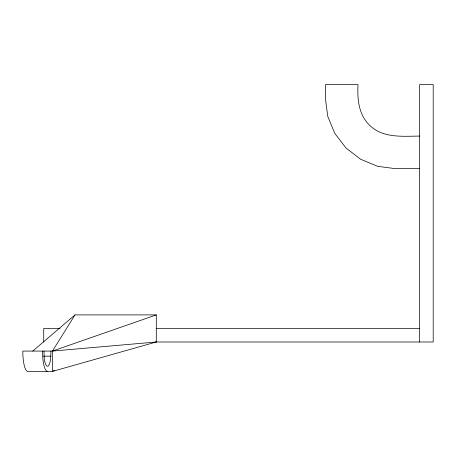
<?xml version="1.0" encoding="UTF-8"?>
<svg xmlns="http://www.w3.org/2000/svg" width="456" height="456" viewBox="0 0 456 456"><rect width="100%" height="100%" fill="white"/><g stroke="black" fill="none" stroke-linecap="round" stroke-linejoin="round"><path stroke-width="0.68" d="M50.947 351.08L50.69 358.678A15.196 3.716 90 0 1 47.475 366.276A15.196 3.716 -90 0 1 44.255 358.678L43.998 351.08M54.321 370.38L52.446 371.401L52.446 351.08L75.006 314.902L156.288 314.902L156.288 341.994L52.446 371.401L27.77 371.401A20.32 4.97 -90 0 1 22.8 351.08L52.446 351.08L156.288 341.994M32.741 351.08L75.006 314.902M52.446 351.08L156.288 314.902M419.651 136.076C402.494 136.224 382.407 138.385 369.223 124.87C358.536 114.348 357.236 98.77 358.011 84.599L325.498 84.599L325.498 99.214L327.767 116.417L334.818 133.437L346.036 148.057L360.656 159.275L377.676 166.326L394.879 168.589L419.651 168.589M60.101 328.445L43.725 328.445L43.725 341.994M156.22 328.445L419.651 328.445M155.507 341.994L433.2 341.994L433.2 84.599L419.651 84.599L419.651 341.994M43.206 356.159L50.947 356.159M46.609 371.093A20.32 4.97 -90 0 0 47.475 371.401A20.32 4.97 90 0 1 42.505 351.08"/></g></svg>
